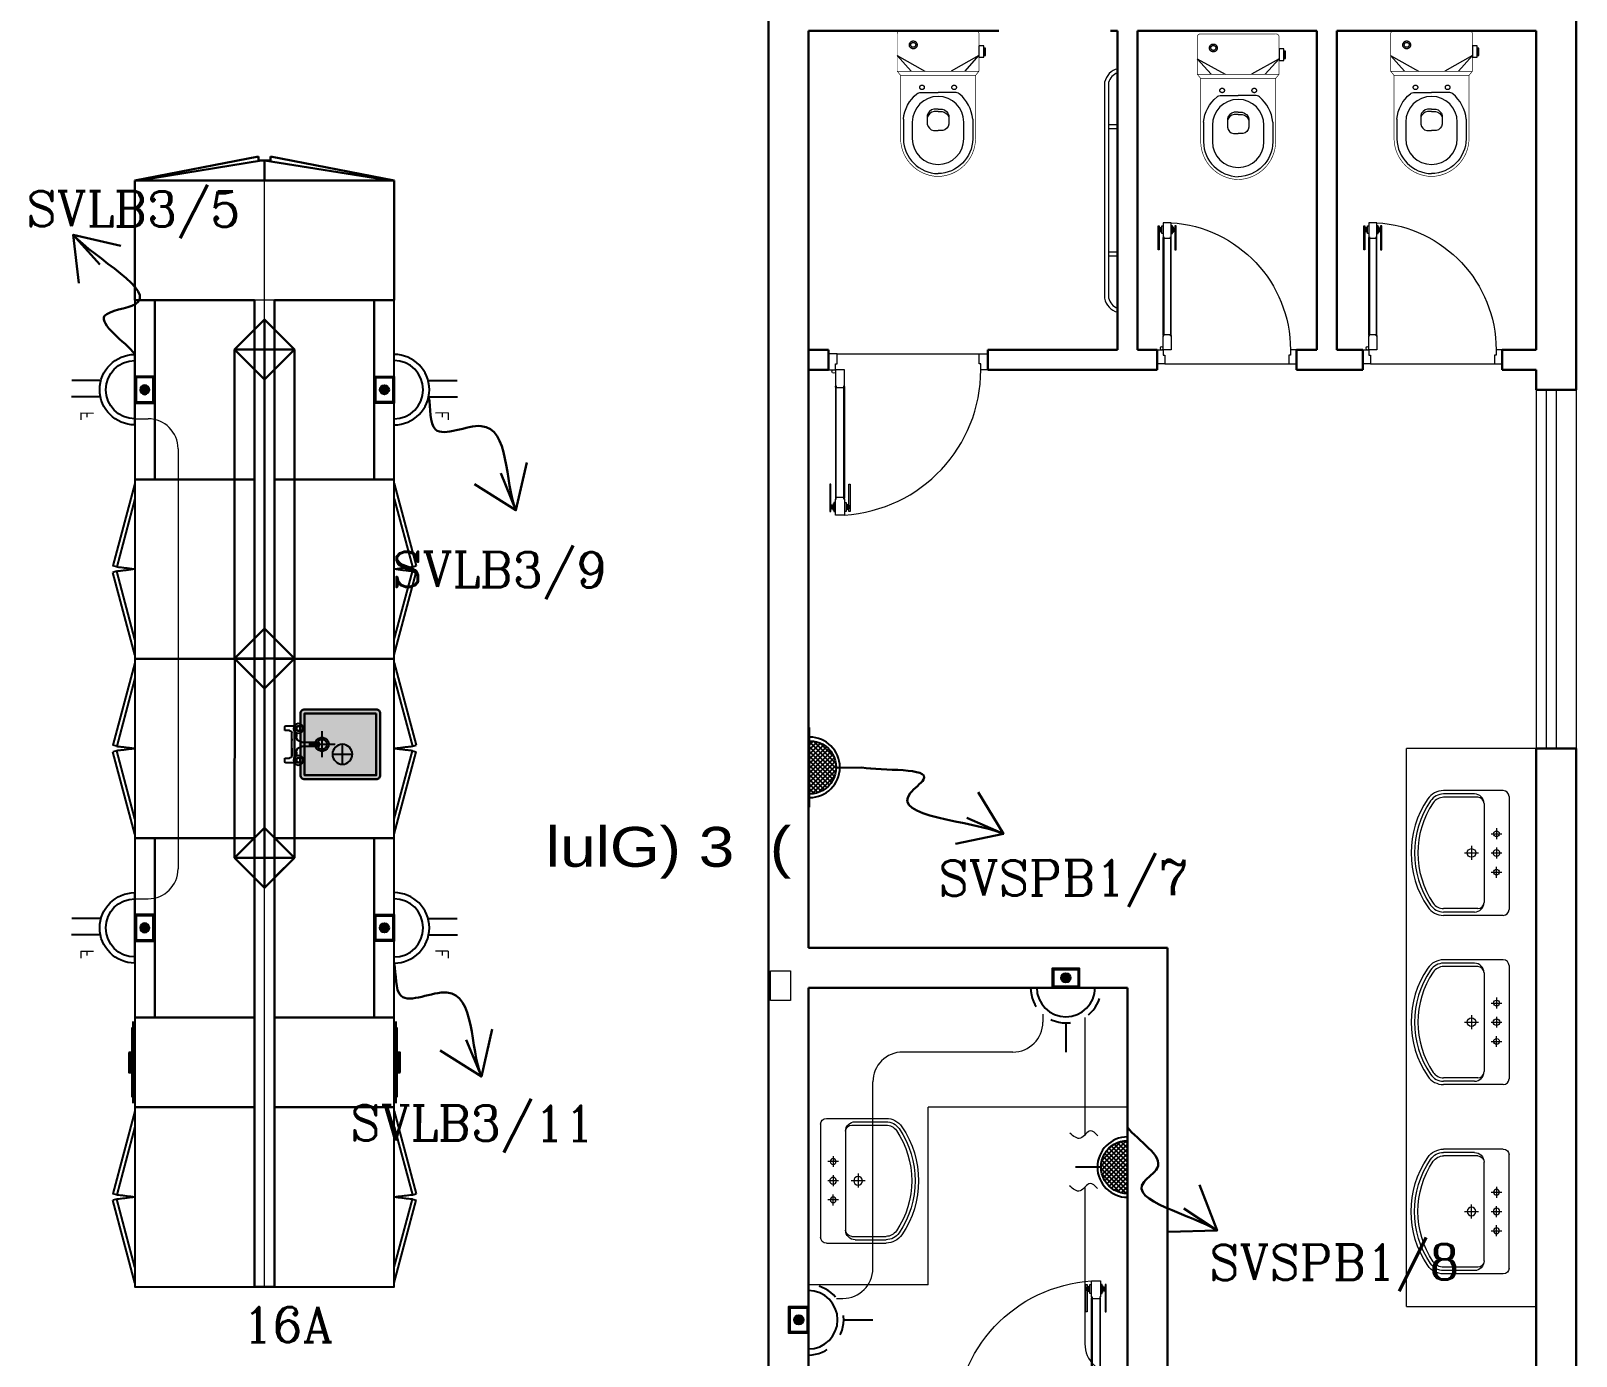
# Model space of a CAD drawing. Extents: x 1315 to 1416, y 473 to 837.
# Drawn here: x 1374.59 to 1382.34, y 592.45 to 599.1 of the extents above; entities that cross this region are included whole.
import ezdxf

# ---------------------------------------------------------------- set-up
doc = ezdxf.new("R2010")
doc.units = 0
doc.header["$MEASUREMENT"] = 0
for name, pattern in [('ACAD_ISO02W100', [15, 12, -3]), ('DASHED', [19.05, 12.7, -6.35]), ('DASHED2', [0.375, 0.25, -0.125])]:
    doc.linetypes.add(name, pattern=pattern)
doc.layers.get('0').update_dxf_attribs({"color": 252, "linetype": 'CONTINUOUS', "lineweight": 30})
for name, color, linetype in [('-FUR', 252, 'CONTINUOUS'), ('E-SOCKETS', 6, 'CONTINUOUS'), ('LAYER8', 252, 'CONTINUOUS'), ('POWER', 1, 'CONTINUOUS'), ('SAN', 252, 'CONTINUOUS'), ('WIRING', 4, 'CONTINUOUS')]:
    doc.layers.add(name, color=color, linetype=linetype)
for name, color, linetype, lineweight in [('DOOR', 252, 'CONTINUOUS', 9), ('elev', 252, 'CONTINUOUS', 9), ('Elevation', 252, 'CONTINUOUS', 18), ('Furn', 252, 'CONTINUOUS', 9), ('LIGHT 2', 252, 'CONTINUOUS', 9), ('text', 252, 'CONTINUOUS', 15), ('Wall', 252, 'CONTINUOUS', 30), ('WINDOW', 252, 'CONTINUOUS', 5), ('WIRRING', 3, 'CONTINUOUS', 5)]:
    doc.layers.add(name, color=color, linetype=linetype, lineweight=lineweight)
doc.styles.add('ARIAL', font='arial.ttf')
doc.styles.add('E80', font='romanc.shx')
doc.styles.add('SOSA2', font='SOSA.shx', dxfattribs={"width": 0.8})
doc.dimstyles.new('DIM-100-IN', dxfattribs={"dimtxt": 0.22, "dimasz": 0.1, "dimexe": 0.15, "dimexo": 0.15, "dimgap": 0, "dimtad": 0, "dimrnd": 0.05, "dimzin": 1, "dimdsep": 46, "dimtxsty": 'ARIAL', "dimblk": 'DOT', "dimcen": 0.2, "dimclrd": 256, "dimclre": 256, "dimclrt": 23, "dimadec": 0, "dimazin": 0, "dimtfac": 1, "dimtmove": 2, "dimatfit": 2, "dimldrblk": 'OPEN90', "dimfxl": 0.15, "dimfxlon": 1, "dimtolj": 1, "dimtzin": 0, "dimlwe": -1, "dimarcsym": 0})

# ---------------------------------------------------------------- blocks, each defined once
blk = doc.blocks.new('LAV15')
at = {"layer": 'Furn'}
for p, q in [((-0.0138, 0.4234), (0.5763, 0.4234)), ((-0.0438, 0.3934), (-0.0438, 0.0827)), ((0.1523, 0.3584), (0.2094, 0.3584)), ((0.1812, 0.33), (0.1812, 0.3866)), ((0.2523, 0.3584), (0.3094, 0.3584)), ((0.2812, 0.33), (0.2812, 0.3866)), ((0.4102, 0.3584), (0.3531, 0.3584)), ((0.3812, 0.33), (0.3812, 0.3866)), ((0.6063, 0.3934), (0.6063, 0.0827)), ((-0.0263, 0.2434), (-0.0263, 0.0827)), ((-0.0088, 0.2609), (-0.0088, 0.0827)), ((0.0237, 0.2934), (0.5387, 0.2934)), ((0.2812, 0.1921), (0.2812, 0.2645)), ((0.5712, 0.2609), (0.5712, 0.0827)), ((0.5888, 0.2434), (0.5888, 0.0827)), ((0.2442, 0.2284), (0.3172, 0.2284))]:
    blk.add_line(p, q, dxfattribs=at)
for centre, radius in [((0.1812, 0.3584), 0.0151), ((0.2812, 0.3584), 0.0176), ((0.3812, 0.3584), 0.0151), ((0.2812, 0.2284), 0.0225)]:
    blk.add_circle(centre, radius, dxfattribs=at)
for centre, radius, start, end in [((-0.0138, 0.3934), 0.03, 90, 180), ((0.5763, 0.3934), 0.03, 0, 90), ((0.0237, 0.2434), 0.05, 90, 180), ((0.0237, 0.2609), 0.0325, 90, 180), ((0.5387, 0.2434), 0.05, 0, 90), ((0.5387, 0.2609), 0.0325, 0, 90), ((0.0562, 0.0827), 0.1, 180, 235.77113), ((0.0562, 0.0827), 0.0825, 180, 235.77113), ((0.0562, 0.0827), 0.065, 180, 235.77113), ((0.5062, 0.0827), 0.065, 304.22887, 0), ((0.5062, 0.0827), 0.0825, 304.22887, 0), ((0.5062, 0.0827), 0.1, 304.22887, 0), ((0.2812, 0.4134), 0.5, 235.77113, 304.22887), ((0.2812, 0.4134), 0.4825, 235.77113, 304.22887), ((0.2812, 0.4134), 0.465, 235.77113, 304.22887)]:
    blk.add_arc(centre, radius, start, end, dxfattribs=at)
blk = doc.blocks.new('d4')
at = {"layer": 'DOOR'}
for p, q in [((73.8108, -79.7554), (73.8108, -79.1954)), ((73.8148, -79.1954), (73.8148, -79.7554)), ((73.8521, -79.1954), (73.8521, -79.7554)), ((73.8561, -79.7554), (73.8561, -79.1954)), ((73.8201, -79.9198), (74.5312, -79.9198))]:
    blk.add_line(p, q, dxfattribs=at)
for points in [[(73.8148, -79.191), (73.8148, -79.1999), (73.8521, -79.1999), (73.8521, -79.191), (73.8557, -79.191), (73.8557, -79.111), (73.8557, -79.111), (73.8112, -79.111), (73.8112, -79.191)], [(73.7885, -79.2667), (73.7821, -79.2667), (73.7821, -79.1288), (73.7885, -79.1288)], [(73.7979, -79.143), (73.7927, -79.143), (73.7927, -79.1592), (73.7979, -79.1592)], [(73.869, -79.143), (73.8741, -79.143), (73.8741, -79.1592), (73.869, -79.1592)], [(73.8784, -79.2667), (73.8848, -79.2667), (73.8848, -79.1288), (73.8784, -79.1288)], [(73.8148, -79.7598), (73.8148, -79.7509), (73.8521, -79.7509), (73.8521, -79.7598), (73.8557, -79.7598), (73.8557, -79.8398), (73.8557, -79.8398), (73.8112, -79.8398), (73.8112, -79.7598)], [(73.7757, -79.9198), (73.7757, -79.8398), (73.8112, -79.8398), (73.8112, -79.8701), (73.8201, -79.8701), (73.8201, -79.9198)], [(74.5757, -79.9198), (74.5757, -79.8398), (74.54, -79.8398), (74.54, -79.8701), (74.5311, -79.8701), (74.5312, -79.9198)]]:
    blk.add_lwpolyline(points, close=True, dxfattribs=at)
for points in [[(73.7885, -79.1433, -1), (73.7927, -79.1433), (73.7927, -79.1433), (73.7927, -79.159), (73.7927, -79.159, -1), (73.7885, -79.159), (73.7885, -79.159)], [(73.8148, -79.1994), (73.8148, -79.1994, -1), (73.8148, -79.1915)], [(73.8521, -79.1994), (73.8521, -79.1994, 1), (73.8521, -79.1915)], [(73.8784, -79.1433, 1), (73.8741, -79.1433), (73.8741, -79.1433), (73.8741, -79.159), (73.8741, -79.159, 1), (73.8784, -79.159), (73.8784, -79.159)], [(73.8148, -79.7514), (73.8148, -79.7514, 1), (73.8148, -79.7593)], [(73.8521, -79.7514), (73.8521, -79.7514, -1), (73.8521, -79.7593)]]:
    blk.add_lwpolyline(points, format="xyb", close=True, dxfattribs=at)
for points in [[(73.8023, -79.1649), (73.7979, -79.1649), (73.7979, -79.1373), (73.8023, -79.1373)], [(73.8112, -79.1732), (73.8023, -79.1732), (73.8023, -79.1288), (73.8112, -79.1288)], [(73.8557, -79.1732), (73.8646, -79.1732), (73.8646, -79.1288), (73.8557, -79.1288)], [(73.8646, -79.1649), (73.869, -79.1649), (73.869, -79.1373), (73.8646, -79.1373)]]:
    blk.add_lwpolyline(points, dxfattribs=at)
blk.add_circle((73.8023, -79.8309), 0.00889, dxfattribs=at)
blk.add_arc((73.8098, -79.8398), 0.7302, 359.9997, 86.39738, dxfattribs=at)
blk = doc.blocks.new('A$C5C187BFD')
at = {"layer": 'Furn', "const_width": 0.0014}
for points in [[(0.0978, 0.09), (0.0978, 0.1719), (0.0887, 0.1794), (0.0074, 0.1794, 0.463455), (0.0007, 0.1715), (0.0007, 0.09)], [(0.0978, 0.1719), (0.2367, 0.1719, -0.40227), (0.3187, 0.09)], [(0.0978, 0.09), (0.0978, 0.0082), (0.0887, 0.0007), (0.0074, 0.0007, -0.463455), (0.0007, 0.0086), (0.0007, 0.09)], [(0.0978, 0.0082), (0.2367, 0.0082, 0.40227), (0.3187, 0.09)]]:
    blk.add_lwpolyline(points, format="xyb", dxfattribs=at)
at = {"layer": 'Furn'}
for points in [[(0.0335, 0.1794), (0.0584, 0.1794), (0.0584, 0.1897), (0.0335, 0.1897)], [(0.0384, 0.1897), (0.0541, 0.1897), (0.0541, 0.1934), (0.0384, 0.1934)]]:
    blk.add_lwpolyline(points, close=True, dxfattribs=at)
for points in [[(0.0887, 0.1491), (0.0547, 0.1794), (0.0887, 0.1188)], [(0.1962, 0.1139), (0.1962, 0.114)], [(0.0887, 0.031), (0.0547, 0.0007), (0.0887, 0.0613)], [(0.1962, 0.0662), (0.1962, 0.0661)]]:
    blk.add_lwpolyline(points, dxfattribs=at)
at = {"layer": 'Furn', "const_width": 0.0014}
for points in [[(0.0887, 0.1794), (0.0887, 0.09)], [(0.0887, 0.0007), (0.0887, 0.09)]]:
    blk.add_lwpolyline(points, dxfattribs=at)
at = {"layer": 'Furn'}
for points in [[(0.1933, 0.1658, 0.198896), (0.1382, 0.1363, 0.197766), (0.1352, 0.1272), (0.1352, 0.09)], [(0.1933, 0.1658), (0.2366, 0.1658, -0.402045), (0.3125, 0.0899)], [(0.1717, 0.09), (0.1717, 0.0991, -0.300542), (0.1858, 0.1136), (0.2044, 0.1136, -0.297055), (0.2185, 0.1002), (0.2185, 0.09)], [(0.1769, 0.09), (0.1769, 0.0987, -0.279178), (0.1895, 0.1136, -1.386683)], [(0.1933, 0.0143, -0.198896), (0.1382, 0.0438, -0.197766), (0.1352, 0.0529), (0.1352, 0.09)], [(0.1717, 0.09), (0.1717, 0.081, 0.300542), (0.1858, 0.0665), (0.2044, 0.0665, 0.297055), (0.2185, 0.0798), (0.2185, 0.09)], [(0.1769, 0.09), (0.1769, 0.0813, 0.279178), (0.1895, 0.0665, 1.386683)], [(0.1933, 0.0143), (0.2366, 0.0143, 0.402045), (0.3125, 0.0902)]]:
    blk.add_lwpolyline(points, format="xyb", dxfattribs=at)
blk.add_lwpolyline([(0.2, 0.0338), (0.2362, 0.0338, 1), (0.2362, 0.1462), (0.2, 0.1462, 1)], format="xyb", close=True, dxfattribs=at)
at = {"layer": 'Furn', "linetype": 'DASHED2'}
for centre, radius in [((0.1241, 0.1251), 0.00494), ((0.0312, 0.0358), 0.00853), ((0.0312, 0.0358), 0.00538), ((0.1241, 0.055), 0.00494)]:
    blk.add_circle(centre, radius, dxfattribs=at)
blk = doc.blocks.new('d5')
at = {"layer": 'DOOR'}
for p, q in [((94.4132, -72.6216), (94.4132, -72.0617)), ((94.4171, -72.0617), (94.4171, -72.6216)), ((94.4545, -72.0617), (94.4545, -72.6216)), ((94.4584, -72.6216), (94.4584, -72.0617)), ((94.4491, -72.7861), (93.738, -72.7861))]:
    blk.add_line(p, q, dxfattribs=at)
for points in [[(94.3909, -72.1329), (94.3845, -72.1329), (94.3845, -71.995), (94.3909, -71.995)], [(94.4545, -72.0573), (94.4545, -72.0661), (94.4171, -72.0661), (94.4171, -72.0573), (94.4136, -72.0573), (94.4136, -71.9773), (94.4136, -71.9773), (94.458, -71.9773), (94.458, -72.0573)], [(94.4807, -72.1329), (94.4871, -72.1329), (94.4871, -71.995), (94.4807, -71.995)], [(94.4002, -72.0093), (94.3951, -72.0093), (94.3951, -72.0255), (94.4002, -72.0255)], [(94.4713, -72.0093), (94.4765, -72.0093), (94.4765, -72.0255), (94.4713, -72.0255)], [(94.4545, -72.6261), (94.4545, -72.6172), (94.4171, -72.6172), (94.4171, -72.6261), (94.4136, -72.6261), (94.4136, -72.7061), (94.4136, -72.7061), (94.458, -72.7061), (94.458, -72.6261)], [(93.6936, -72.7861), (93.6936, -72.7061), (93.7292, -72.7061), (93.7292, -72.7364), (93.7381, -72.7364), (93.738, -72.7861)], [(94.4936, -72.7861), (94.4936, -72.7061), (94.458, -72.7061), (94.458, -72.7364), (94.4491, -72.7364), (94.4491, -72.7861)]]:
    blk.add_lwpolyline(points, close=True, dxfattribs=at)
for points in [[(94.3909, -72.0095, -1), (94.3951, -72.0095), (94.3951, -72.0095), (94.3951, -72.0252), (94.3951, -72.0252, -1), (94.3909, -72.0252), (94.3909, -72.0252)], [(94.4807, -72.0095, 1), (94.4765, -72.0095), (94.4765, -72.0095), (94.4765, -72.0252), (94.4765, -72.0252, 1), (94.4807, -72.0252), (94.4807, -72.0252)], [(94.4171, -72.0657), (94.4171, -72.0657, -1), (94.4171, -72.0577)], [(94.4545, -72.0657), (94.4545, -72.0657, 1), (94.4545, -72.0577)], [(94.4171, -72.6177), (94.4171, -72.6177, 1), (94.4171, -72.6256)], [(94.4545, -72.6177), (94.4545, -72.6177, -1), (94.4545, -72.6256)]]:
    blk.add_lwpolyline(points, format="xyb", close=True, dxfattribs=at)
for points in [[(94.4047, -72.0312), (94.4002, -72.0312), (94.4002, -72.0036), (94.4047, -72.0036)], [(94.4136, -72.0395), (94.4047, -72.0395), (94.4047, -71.995), (94.4136, -71.995)], [(94.458, -72.0395), (94.4669, -72.0395), (94.4669, -71.995), (94.458, -71.995)], [(94.4669, -72.0312), (94.4713, -72.0312), (94.4713, -72.0036), (94.4669, -72.0036)]]:
    blk.add_lwpolyline(points, dxfattribs=at)
blk.add_circle((94.4669, -72.6972), 0.00889, dxfattribs=at)
blk.add_arc((94.4595, -72.7061), 0.7302, 93.60232, 180, dxfattribs=at)
blk = doc.blocks.new('5')
at = {"layer": '-FUR', "linetype": 'ACAD_ISO02W100'}
for p, q in [((41999.7885, -66320.4478), (42000.6885, -66320.4478)), ((41999.8085, -66321.0478), (42000.2221, -66321.1587)), ((41999.8858, -66321.0478), (42000.2273, -66321.1393)), ((42000.5913, -66321.0478), (42000.2498, -66321.1393)), ((42000.6685, -66321.0478), (42000.255, -66321.1587)), ((42000.2273, -66321.1393), (42000.2221, -66321.1587)), ((42000.2498, -66321.1393), (42000.255, -66321.1587))]:
    blk.add_line(p, q, dxfattribs=at)
at = {"layer": '-FUR'}
blk.add_lwpolyline([(41999.7885, -66320.4478), (42000.6885, -66320.4478), (42000.6885, -66321.0478), (41999.7885, -66321.0478)], close=True, dxfattribs=at)
at = {"layer": '-FUR', "linetype": 'ACAD_ISO02W100'}
for centre, start, end in [((42001.7538, -66321.2808), 171.26112, 174.70691), ((41998.7233, -66321.2808), 5.29309, 8.73888)]:
    blk.add_arc(centre, 1.5331, start, end, dxfattribs=at)
blk = doc.blocks.new('ba7es')
at = {"layer": '-FUR', "linetype": 'ACAD_ISO02W100'}
blk.add_line((1323.8895, 576.6578), (1322.9895, 576.6578), dxfattribs=at)
for p, q in [((1323.8895, 577.2578), (1322.9895, 577.2578)), ((1322.9895, 577.2578), (1322.9895, 576.6578)), ((1323.8895, 576.6578), (1323.8895, 577.2578)), ((1322.9895, 576.6578), (1322.9895, 576.7578)), ((1322.9895, 576.7578), (1323.8895, 576.7578))]:
    blk.add_line(p, q)
blk = doc.blocks.new('3')
at = {"layer": '-FUR', "linetype": 'ACAD_ISO02W100'}
blk.add_line((41990.0194, -66320.4802), (41990.4694, -66320.4802), dxfattribs=at)
at = {"layer": '-FUR'}
for p, q in [((41990.0394, -66321.0902), (41990.4494, -66321.0902)), ((41990.0694, -66321.0952), (41990.4194, -66321.0952))]:
    blk.add_line(p, q, dxfattribs=at)
blk.add_lwpolyline([(41990.0194, -66321.0802), (41990.4694, -66321.0802), (41990.4694, -66320.4802), (41990.0194, -66320.4802)], close=True, dxfattribs=at)
at = {"layer": '-FUR', "color": 1}
blk.add_lwpolyline([(41990.1944, -66321.1102), (41990.2944, -66321.1102), (41990.2944, -66321.1002), (41990.1944, -66321.1002)], close=True, dxfattribs=at)
blk = doc.blocks.new('YY5Y5')
at = {"layer": 'SAN', "color": 1}
for p, q in [((434.16, 537.56), (433.7, 538.02)), ((433.83, 542.04), (433.83, 538.56)), ((435.73, 542.41), (434.2, 542.41)), ((435.58, 537.56), (436.04, 538.02)), ((435.73, 540.55), (435.73, 542.41)), ((446.18, 539.55), (436.73, 539.55)), ((443.04, 539.55), (446.16, 539.55)), ((447.32, 537.56), (446.86, 538.02)), ((447.16, 542.41), (447.16, 540.55)), ((448.69, 542.41), (447.16, 542.41)), ((448.74, 537.56), (449.2, 538.02)), ((449.07, 538.56), (449.07, 542.04)), ((434.16, 536.15), (433.7, 535.69)), ((435.58, 536.15), (436.04, 535.69)), ((436.72, 537.65), (438.25, 537.65)), ((440.5, 535.4), (440.5, 528.74)), ((442.4, 528.74), (442.4, 535.4)), ((444.65, 537.65), (446.18, 537.65)), ((447.32, 536.15), (446.86, 535.69)), ((448.74, 536.15), (449.2, 535.69)), ((440.87, 528.36), (442.03, 528.36))]:
    blk.add_line(p, q, dxfattribs=at)
at = {"layer": 'SAN', "color": 1, "linetype": 'Continuous'}
blk.add_line((439.23, 539.55), (439.86, 539.55), dxfattribs=at)
at = {"layer": 'SAN', "color": 2, "linetype": 'DASHED'}
for points in [[(441.45, 532.42), (441.45, 521.63)], [(436.06, 527.03), (446.84, 527.03)]]:
    blk.add_lwpolyline(points, dxfattribs=at)
at = {"layer": 'SAN', "color": 1}
for centre, radius in [((434.87, 536.85), 2), ((448.03, 536.85), 2), ((434.87, 536.85), 1), ((434.87, 536.85), 0.8), ((448.03, 536.85), 1), ((448.03, 536.85), 0.8)]:
    blk.add_circle(centre, radius, dxfattribs=at)
for centre, radius, start, end in [((434.2, 542.04), 0.375, 90, 180), ((436.73, 540.55), 1, 180, 270), ((446.16, 540.55), 1, 270, 0), ((448.69, 542.04), 0.375, 0, 90), ((438.25, 535.4), 2.25, 0, 90), ((444.65, 535.4), 2.25, 90, 180), ((441.45, 527.03), 2.86, 109.43194, 70.56806), ((441.45, 527.03), 2.08, 117.27647, 62.72353), ((440.87, 528.74), 0.375, 180, 270), ((442.03, 528.74), 0.375, 270, 360)]:
    blk.add_arc(centre, radius, start, end, dxfattribs=at)
blk = doc.blocks.new('vfd')
at = {"layer": '-FUR'}
h = blk.add_hatch(color=254, dxfattribs=at)
h.paths.add_polyline_path([(1316.635, 565.8296), (1316.635, 566.1396), (1316.275, 566.1396), (1316.275, 565.8296)], flags=16)
edge = h.paths.add_edge_path()
edge.add_line((1316.655, 565.8296), (1316.655, 566.1396))
edge.add_ellipse((1316.635, 566.1396), major_axis=(-0.0141, -0.0141), ratio=1, start_angle=135, end_angle=225)
edge.add_line((1316.635, 566.1596), (1316.275, 566.1596))
edge.add_ellipse((1316.275, 566.1396), major_axis=(-0.0141, -0.0141), ratio=1, start_angle=225, end_angle=315)
edge.add_line((1316.255, 566.1396), (1316.255, 565.8296))
edge.add_ellipse((1316.275, 565.8296), major_axis=(0.0141, -0.0141), ratio=1, start_angle=225, end_angle=315)
edge.add_line((1316.275, 565.8096), (1316.635, 565.8096))
edge.add_ellipse((1316.635, 565.8296), major_axis=(0.0141, -0.0141), ratio=1, start_angle=-45, end_angle=45)
blk.add_hatch(color=253, dxfattribs=at).paths.add_polyline_path([(1316.275, 565.8296), (1316.635, 565.8296), (1316.635, 566.1396), (1316.275, 566.1396)])
h = blk.add_hatch(color=251, dxfattribs=at)
h.paths.add_polyline_path([(1316.305, 565.8596), (1316.275, 565.8296), (1316.635, 565.8296), (1316.605, 565.8596)])
h.paths.add_polyline_path([(1316.605, 565.8596), (1316.635, 565.8296), (1316.635, 566.1396), (1316.605, 566.1096)])
h = blk.add_hatch(color=252, dxfattribs=at)
h.paths.add_polyline_path([(1316.305, 566.1096), (1316.275, 566.1396), (1316.275, 565.8296), (1316.305, 565.8596)])
h.paths.add_polyline_path([(1316.605, 566.1096), (1316.635, 566.1396), (1316.275, 566.1396), (1316.305, 566.1096)])
blk.add_lwpolyline([(1316.655, 565.8296), (1316.655, 566.1396, 0.414214), (1316.635, 566.1596), (1316.275, 566.1596, 0.414214), (1316.255, 566.1396), (1316.255, 565.8296, 0.414214), (1316.275, 565.8096), (1316.635, 565.8096, 0.414214)], format="xyb", close=True)
blk.add_lwpolyline([(1316.655, 565.8296), (1316.655, 566.1396, 0.414214), (1316.635, 566.1596), (1316.275, 566.1596, 0.414214), (1316.255, 566.1396), (1316.255, 565.8296, 0.414214), (1316.275, 565.8096), (1316.635, 565.8096, 0.414214)], format="xyb", close=True)
blk.add_lwpolyline([(1316.635, 565.8296), (1316.635, 566.1396), (1316.275, 566.1396), (1316.275, 565.8296)], close=True)
at = {"layer": 'LAYER8'}
for p, q in [((1316.465, 566.0846), (1316.465, 565.9846)), ((1316.415, 566.0346), (1316.515, 566.0346))]:
    blk.add_line(p, q, dxfattribs=at)
blk.add_circle((1316.465, 566.0346), 0.05, dxfattribs=at)
at = {"xscale": 0.0121, "yscale": 0.0121, "zscale": 0.0121, "rotation": 89.99999999999997}
blk.add_blockref('YY5Y5', (1322.7397, 560.6431), dxfattribs=at)
blk = doc.blocks.new('LAB 2')
at = {"color": 251}
for p, q in [((998.6199, 451.9968), (998.5199, 451.9968)), ((998.5199, 447.3952), (998.5199, 451.9968)), ((998.6199, 451.9968), (998.6199, 447.3948)), ((998.4196, 449.845), (998.5696, 449.995)), ((998.4196, 449.845), (998.5696, 449.995)), ((998.5696, 449.995), (998.7196, 449.845)), ((998.5696, 449.845), (998.5696, 449.995)), ((998.5696, 449.995), (998.7196, 449.845)), ((998.5199, 449.9452), (998.4196, 449.845)), ((998.7196, 449.845), (998.6199, 449.9448)), ((998.7196, 449.845), (998.4196, 449.845)), ((998.7196, 449.845), (998.4196, 449.845)), ((998.4196, 449.845), (998.5696, 449.695)), ((998.5696, 449.845), (998.4196, 449.845)), ((998.7196, 449.845), (998.4196, 449.845)), ((998.4196, 449.845), (998.5696, 449.695)), ((998.7196, 449.845), (998.4196, 449.845)), ((998.4196, 449.845), (998.4214, 448.8468)), ((998.5179, 449.7468), (998.4196, 449.845)), ((998.5696, 449.695), (998.7196, 449.845)), ((998.5696, 448.995), (998.5696, 449.845)), ((998.5696, 449.845), (998.7196, 449.845)), ((998.7196, 449.845), (998.5696, 449.845)), ((998.5696, 449.845), (998.5696, 449.695)), ((998.5696, 449.695), (998.7196, 449.845)), ((998.6199, 449.7452), (998.7196, 449.845)), ((998.7196, 448.845), (998.7196, 449.845)), ((998.4196, 448.845), (998.5696, 448.995)), ((998.5696, 448.845), (998.5696, 448.995)), ((998.5696, 448.995), (998.7196, 448.845)), ((998.4196, 448.845), (998.7196, 448.845)), ((998.5696, 448.695), (998.4196, 448.845)), ((998.7196, 448.845), (998.4196, 448.845)), ((998.4196, 448.845), (998.4196, 447.295)), ((998.5199, 448.8468), (998.5699, 448.8468)), ((998.5696, 448.845), (998.5696, 448.695)), ((998.5696, 448.695), (998.7196, 448.845)), ((998.5696, 448.845), (998.5696, 447.145)), ((998.7196, 447.295), (998.7196, 448.845)), ((998.5696, 447.445), (998.5696, 448.295)), ((998.4196, 447.295), (998.5696, 447.445)), ((998.5696, 447.295), (998.5696, 447.445)), ((998.5696, 447.445), (998.7196, 447.295)), ((998.4196, 447.295), (998.7196, 447.295)), ((998.5696, 447.145), (998.4196, 447.295)), ((998.7196, 447.295), (998.4196, 447.295)), ((998.5696, 447.295), (998.5696, 447.145)), ((998.5696, 447.145), (998.7196, 447.295)), ((997.9199, 446.4468), (997.9199, 447.0468)), ((999.2199, 447.0468), (999.2199, 446.4468)), ((999.2199, 446.4468), (997.9199, 446.4468)), ((997.9199, 446.4468), (998.5399, 446.3268)), ((997.9199, 446.4468), (997.9399, 446.4468)), ((997.9399, 446.4468), (998.5549, 446.3468)), ((999.2199, 446.4468), (998.5699, 446.4468)), ((998.5699, 446.4468), (998.5699, 446.3468)), ((999.1999, 446.4468), (998.5699, 446.3468)), ((999.2199, 446.4468), (998.5999, 446.3268)), ((999.2199, 446.4468), (999.1999, 446.4468)), ((998.5699, 446.3468), (998.5399, 446.3468)), ((998.5399, 446.3468), (998.5399, 446.3268)), ((998.5699, 446.3468), (998.5999, 446.3468)), ((998.5999, 446.3468), (998.5999, 446.3268))]:
    blk.add_line(p, q, dxfattribs=at)
at = {"layer": 'elev', "color": 251, "linetype": 'Continuous'}
for p, q in [((999.1299, 451.9968), (998.0099, 451.9968)), ((998.5699, 451.9968), (998.5699, 446.3787)), ((999.1299, 447.0468), (998.0099, 447.0468))]:
    blk.add_line(p, q, dxfattribs=at)
at = {"color": 251}
for p, rotation in [((421.2621, 1773.6363), 270), ((1575.8777, -873.2427), 90), ((421.2621, 1770.9363), 270), ((1575.8777, -875.9427), 90)]:
    blk.add_blockref('ba7es', p, dxfattribs=dict(at, rotation=rotation))
blk.add_blockref('vfd', (-317.5045, -116.7088), dxfattribs=at)
at = {"layer": 'Wall', "color": 251, "lineweight": 20}
for p, rotation in [((67318.9677, 42451.7853), 270), ((-65321.828, -41548.6917), 90), ((67318.9677, 42449.5353), 270), ((-65321.828, -41550.9417), 90), ((67318.9677, 42448.6353), 270), ((-65321.828, -41551.8417), 90)]:
    blk.add_blockref('5', p, dxfattribs=dict(at, rotation=rotation))
at = {"layer": 'Wall', "color": 251, "lineweight": 20, "xscale": -1}
for p, rotation in [((67319.0001, -41539.3726), 270), ((-65321.8603, 42441.1162), 90)]:
    blk.add_blockref('3', p, dxfattribs=dict(at, rotation=rotation))
blk = doc.blocks.new('_Dot')
at = {"color": 0, "linetype": 'ByBlock', "lineweight": -2}
blk.add_line((-0.5, 0), (-1, 0), dxfattribs=at)
at = {"color": 0, "linetype": 'ByBlock', "const_width": 0.5}
blk.add_lwpolyline([(-0.25, 0, 1), (0.25, 0, 1)], format="xyb", close=True, dxfattribs=at)
blk = doc.blocks.new('DOUBLEX SOCKET FLOOR MOUNTED')
at = {"layer": 'E-SOCKETS'}
blk.add_hatch(color=2, dxfattribs=at).paths.add_polyline_path([(-93.2312, -55.9052, 1), (-93.278, -55.9052, 1)])
at = {"layer": 'E-SOCKETS', "color": 2}
for p, q in [((-93.3011, -55.6865), (-93.3011, -55.5404)), ((-93.2194, -55.6838), (-93.2194, -55.5377)), ((-93.0778, -55.8562), (-93.4313, -55.8562))]:
    blk.add_line(p, q, dxfattribs=at)
for points in [[(-93.3214, -55.8562), (-93.1877, -55.8562), (-93.1877, -55.9542), (-93.3214, -55.9542)], [(-93.315, -55.8626), (-93.1941, -55.8626), (-93.1941, -55.9478), (-93.315, -55.9478)]]:
    blk.add_lwpolyline(points, close=True, dxfattribs=at)
blk.add_circle((-93.2546, -55.9052), 0.0234, dxfattribs=at)
at = {"layer": 'E-SOCKETS', "color": 7, "linetype": 'DASHED'}
blk.add_arc((-93.2546, -55.8562), 0.1767, 0, 180, dxfattribs=at)
at = {"layer": 'E-SOCKETS', "color": 2}
blk.add_arc((-93.2546, -55.8562), 0.1461, 0, 180, dxfattribs=at)
at = {"layer": 'WIRING', "color": 1, "extrusion": (5.9614e-05, -0.021173, 0.999776), "style": 'E80'}
blk.add_text('F', height=0.063, dxfattribs=at).set_placement((-93.3047, -55.3736, 1.1727))
blk = doc.blocks.new('220v wp')
at = {"layer": 'E-SOCKETS'}
blk.add_hatch(color=2, dxfattribs=at).paths.add_polyline_path([(384917, 119867, 1), (384851, 119867, 1)])
at = {"layer": 'E-SOCKETS', "color": 2}
for p, q in [((384884, 120186), (384884, 120393)), ((385134, 119936), (384634, 119936)), ((385126, 119936), (384642, 119936))]:
    blk.add_line(p, q, dxfattribs=at)
for points in [[(384789, 119936), (384978, 119936), (384978, 119798), (384789, 119798)], [(384798, 119927), (384969, 119927), (384969, 119807), (384798, 119807)]]:
    blk.add_lwpolyline(points, close=True, dxfattribs=at)
blk.add_circle((384884, 119867), 33.1, dxfattribs=at)
at = {"layer": 'E-SOCKETS', "color": 7, "linetype": 'DASHED'}
blk.add_arc((384884, 119936), 250, 0, 180, dxfattribs=at)
at = {"layer": 'E-SOCKETS', "color": 2}
blk.add_arc((384884, 119936), 207, 0, 180, dxfattribs=at)
blk = doc.blocks.new('WATER HEATER OUTLET')
at = {"layer": 'POWER', "ltscale": 0.05}
h = blk.add_hatch(dxfattribs=at)
h.set_pattern_fill('ANSI37', color=213, scale=8.39787e-05, angle=-90, style=0)
h.set_pattern_definition([(135, (1249.874514, 254.038928), (0.0055670532, 0.0055670532), []), (45, (1249.874514, 254.038928), (0.0055670532, -0.0055670532), [])])
edge = h.paths.add_edge_path()
edge.add_line((1366.8192, 258.1625), (1366.6932, 258.1625))
edge.add_ellipse((1366.7562, 258.1625), major_axis=(0.063, 0), ratio=1, start_angle=0.0092, end_angle=180.0092, ccw=False)
at = {"color": 7}
blk.add_arc((1366.7562, 258.1625), 0.0716, 0, 180, dxfattribs=at)
at = {"layer": 'POWER', "color": 6}
for p, q in [((1366.7562, 258.2255), (1366.7562, 258.2863)), ((1366.8507, 258.1625), (1366.6617, 258.1625))]:
    blk.add_line(p, q, dxfattribs=at)
at = {"layer": 'POWER', "color": 6, "extrusion": (0, 0, -1)}
blk.add_ellipse((1366.7562, 258.1625), major_axis=(0.063, 0), ratio=1, start_param=3.141431, end_param=6.283024, dxfattribs=at)

msp = doc.modelspace()

# ---------------------------------------------------------------- linework, layer by layer
at = {"layer": 'DOOR'}
for p, q in [((1378.6308, 597.482), (1379.3419, 597.482)), ((1378.6308, 597.482), (1379.3419, 597.482)), ((1378.6215, 597.3176), (1378.6215, 596.7577)), ((1378.6215, 597.3176), (1378.6215, 596.7577)), ((1378.6254, 596.7577), (1378.6254, 597.3176)), ((1378.6254, 596.7577), (1378.6254, 597.3176)), ((1378.6628, 596.7577), (1378.6628, 597.3176)), ((1378.6628, 596.7577), (1378.6628, 597.3176)), ((1378.6667, 597.3176), (1378.6667, 596.7577)), ((1378.6667, 597.3176), (1378.6667, 596.7577))]:
    msp.add_line(p, q, dxfattribs=at)
for points in [[(1378.5863, 597.482), (1378.5863, 597.402), (1378.6219, 597.402), (1378.6219, 597.4323), (1378.6308, 597.4323), (1378.6308, 597.482)], [(1378.5863, 597.482), (1378.5863, 597.402), (1378.6219, 597.402), (1378.6219, 597.4323), (1378.6308, 597.4323), (1378.6308, 597.482)], [(1379.3863, 597.482), (1379.3863, 597.402), (1379.3507, 597.402), (1379.3507, 597.4323), (1379.3418, 597.4323), (1379.3419, 597.482)], [(1379.3863, 597.482), (1379.3863, 597.402), (1379.3507, 597.402), (1379.3507, 597.4323), (1379.3418, 597.4323), (1379.3419, 597.482)], [(1378.6254, 597.322), (1378.6254, 597.3131), (1378.6628, 597.3131), (1378.6628, 597.322), (1378.6663, 597.322), (1378.6663, 597.402), (1378.6663, 597.402), (1378.6219, 597.402), (1378.6219, 597.322)], [(1378.6254, 597.322), (1378.6254, 597.3131), (1378.6628, 597.3131), (1378.6628, 597.322), (1378.6663, 597.322), (1378.6663, 597.402), (1378.6663, 597.402), (1378.6219, 597.402), (1378.6219, 597.322)], [(1378.5992, 596.8289), (1378.5927, 596.8289), (1378.5927, 596.691), (1378.5992, 596.691)], [(1378.5992, 596.8289), (1378.5927, 596.8289), (1378.5927, 596.691), (1378.5992, 596.691)], [(1378.6254, 596.7532), (1378.6254, 596.7621), (1378.6628, 596.7621), (1378.6628, 596.7532), (1378.6663, 596.7532), (1378.6663, 596.6732), (1378.6663, 596.6732), (1378.6219, 596.6732), (1378.6219, 596.7532)], [(1378.6254, 596.7532), (1378.6254, 596.7621), (1378.6628, 596.7621), (1378.6628, 596.7532), (1378.6663, 596.7532), (1378.6663, 596.6732), (1378.6663, 596.6732), (1378.6219, 596.6732), (1378.6219, 596.7532)], [(1378.689, 596.8289), (1378.6954, 596.8289), (1378.6954, 596.691), (1378.689, 596.691)], [(1378.689, 596.8289), (1378.6954, 596.8289), (1378.6954, 596.691), (1378.689, 596.691)], [(1378.6085, 596.7053), (1378.6034, 596.7053), (1378.6034, 596.7214), (1378.6085, 596.7214)], [(1378.6085, 596.7053), (1378.6034, 596.7053), (1378.6034, 596.7214), (1378.6085, 596.7214)], [(1378.6796, 596.7053), (1378.6848, 596.7053), (1378.6848, 596.7214), (1378.6796, 596.7214)], [(1378.6796, 596.7053), (1378.6848, 596.7053), (1378.6848, 596.7214), (1378.6796, 596.7214)]]:
    msp.add_lwpolyline(points, close=True, dxfattribs=at)
for points in [[(1378.6254, 597.3136), (1378.6254, 597.3136, -1), (1378.6254, 597.3216)], [(1378.6254, 597.3136), (1378.6254, 597.3136, -1), (1378.6254, 597.3216)], [(1378.6628, 597.3136), (1378.6628, 597.3136, 1), (1378.6628, 597.3216)], [(1378.6628, 597.3136), (1378.6628, 597.3136, 1), (1378.6628, 597.3216)], [(1378.6254, 596.7616), (1378.6254, 596.7616, 1), (1378.6254, 596.7537)], [(1378.6254, 596.7616), (1378.6254, 596.7616, 1), (1378.6254, 596.7537)], [(1378.6628, 596.7616), (1378.6628, 596.7616, -1), (1378.6628, 596.7537)], [(1378.6628, 596.7616), (1378.6628, 596.7616, -1), (1378.6628, 596.7537)], [(1378.5992, 596.7055, 1), (1378.6034, 596.7055), (1378.6034, 596.7055), (1378.6034, 596.7212), (1378.6034, 596.7212, 1), (1378.5992, 596.7212), (1378.5992, 596.7212)], [(1378.5992, 596.7055, 1), (1378.6034, 596.7055), (1378.6034, 596.7055), (1378.6034, 596.7212), (1378.6034, 596.7212, 1), (1378.5992, 596.7212), (1378.5992, 596.7212)], [(1378.689, 596.7055, -1), (1378.6848, 596.7055), (1378.6848, 596.7055), (1378.6848, 596.7212), (1378.6848, 596.7212, -1), (1378.689, 596.7212), (1378.689, 596.7212)], [(1378.689, 596.7055, -1), (1378.6848, 596.7055), (1378.6848, 596.7055), (1378.6848, 596.7212), (1378.6848, 596.7212, -1), (1378.689, 596.7212), (1378.689, 596.7212)]]:
    msp.add_lwpolyline(points, format="xyb", close=True, dxfattribs=at)
for points in [[(1378.613, 596.7271), (1378.6085, 596.7271), (1378.6085, 596.6995), (1378.613, 596.6995)], [(1378.613, 596.7271), (1378.6085, 596.7271), (1378.6085, 596.6995), (1378.613, 596.6995)], [(1378.6219, 596.7355), (1378.613, 596.7355), (1378.613, 596.691), (1378.6219, 596.691)], [(1378.6219, 596.7355), (1378.613, 596.7355), (1378.613, 596.691), (1378.6219, 596.691)], [(1378.6663, 596.7355), (1378.6752, 596.7355), (1378.6752, 596.691), (1378.6663, 596.691)], [(1378.6663, 596.7355), (1378.6752, 596.7355), (1378.6752, 596.691), (1378.6663, 596.691)], [(1378.6752, 596.7271), (1378.6796, 596.7271), (1378.6796, 596.6995), (1378.6752, 596.6995)], [(1378.6752, 596.7271), (1378.6796, 596.7271), (1378.6796, 596.6995), (1378.6752, 596.6995)]]:
    msp.add_lwpolyline(points, dxfattribs=at)
msp.add_circle((1378.613, 597.3931), 0.00889, dxfattribs=at)
msp.add_circle((1378.613, 597.3931), 0.00889, dxfattribs=at)
msp.add_arc((1378.6204, 597.402), 0.7302, 273.60232, 0, dxfattribs=at)
msp.add_arc((1378.6204, 597.402), 0.7302, 273.60232, 0, dxfattribs=at)
at = {"layer": 'elev', "linetype": 'Continuous'}
msp.add_lwpolyline([(1378.2963, 594.237), (1378.2963, 594.387), (1378.3963, 594.387), (1378.3963, 594.237)], close=True, dxfattribs=at)
at = {"layer": 'Elevation', "linetype": 'Continuous'}
msp.add_line((1382.3363, 597.302), (1382.3363, 595.502), dxfattribs=at)
at = {"layer": 'Furn'}
for p, q in [((1379.9716, 598.8453), (1379.9716, 597.7605)), ((1379.9916, 598.8429), (1379.9916, 597.7626)), ((1379.9916, 598.6319), (1380.0363, 598.6319)), ((1379.9916, 598.6119), (1380.0363, 598.6119)), ((1379.9916, 597.9935), (1380.0363, 597.9935)), ((1379.9916, 597.9735), (1380.0363, 597.9735))]:
    msp.add_line(p, q, dxfattribs=at)
at = {"layer": 'Furn', "linetype": 'Continuous'}
for p, q in [((1382.1363, 595.5018), (1381.4863, 595.5018)), ((1380.0863, 593.702), (1379.0863, 593.702)), ((1379.0863, 592.811), (1378.4863, 592.811)), ((1381.4863, 592.702), (1382.1363, 592.702))]:
    msp.add_line(p, q, dxfattribs=at)
for points in [[(1381.4863, 592.702), (1381.4863, 595.5018)], [(1379.0863, 592.811), (1379.0863, 593.702)]]:
    msp.add_lwpolyline(points, dxfattribs=at)
at = {"layer": 'Furn'}
for centre, radius, start, end in [((1380.0601, 598.8245), 0.091, 105.18015, 166.75203), ((1380.0601, 598.8245), 0.071, 109.61221, 164.99146), ((1380.0609, 597.778), 0.071, 192.53628, 249.7618), ((1380.0609, 597.778), 0.091, 191.06785, 254.34359)]:
    msp.add_arc(centre, radius, start, end, dxfattribs=at)
at = {"layer": 'Wall'}
for p in [(1382.3363, 600.502), (1382.3363, 600.1021)]:
    msp.add_line(p, (1382.3363, 597.302), dxfattribs=at)
at = {"layer": 'Wall', "linetype": 'Continuous'}
for p, q in [((1379.4414, 599.102), (1378.4863, 599.102)), ((1379.4414, 599.102), (1378.4863, 599.102)), ((1379.4414, 599.102), (1378.4863, 599.102)), ((1380.0014, 599.102), (1380.0363, 599.102)), ((1380.0363, 597.502), (1380.0363, 599.102)), ((1381.0363, 599.102), (1380.1363, 599.102)), ((1381.0363, 599.102), (1380.1363, 599.102)), ((1380.1363, 597.502), (1380.1363, 599.102)), ((1381.0363, 597.502), (1381.0363, 599.102)), ((1382.1363, 599.102), (1381.1363, 599.102)), ((1382.1363, 599.102), (1381.1363, 599.102)), ((1381.1363, 597.502), (1381.1363, 599.102)), ((1382.1363, 597.502), (1382.1363, 599.102)), ((1378.5863, 597.502), (1378.4863, 597.502)), ((1378.5863, 597.502), (1378.4863, 597.502)), ((1378.5863, 597.502), (1378.5863, 597.402)), ((1378.5863, 597.502), (1378.5863, 597.402)), ((1379.3863, 597.502), (1379.3863, 597.402)), ((1380.0363, 597.502), (1379.3863, 597.502)), ((1379.3863, 597.502), (1379.3863, 597.402)), ((1380.2347, 597.502), (1380.1363, 597.502)), ((1380.2347, 597.502), (1380.2347, 597.402)), ((1381.0363, 597.502), (1380.9347, 597.502)), ((1380.9347, 597.502), (1380.9347, 597.402)), ((1381.2662, 597.502), (1381.1363, 597.502)), ((1381.2662, 597.502), (1381.2662, 597.402)), ((1381.9662, 597.502), (1381.9662, 597.402)), ((1381.9662, 597.502), (1382.1363, 597.502)), ((1378.5863, 597.402), (1378.4863, 597.402)), ((1378.5863, 597.402), (1378.4863, 597.402)), ((1380.2347, 597.402), (1379.3863, 597.402)), ((1381.2662, 597.402), (1380.9347, 597.402)), ((1381.9662, 597.402), (1382.1363, 597.402)), ((1382.0662, 597.402), (1382.1363, 597.402)), ((1382.1363, 597.302), (1382.1363, 597.402)), ((1382.1363, 597.302), (1382.1363, 597.402)), ((1382.3363, 597.302), (1382.1363, 597.302)), ((1382.1363, 597.302), (1382.1363, 597.302)), ((1382.3363, 597.302), (1382.1363, 597.302)), ((1382.3363, 595.502), (1382.1363, 595.502)), ((1382.3363, 595.502), (1382.3363, 592.302)), ((1380.2863, 594.502), (1378.4863, 594.502)), ((1380.2863, 591.752), (1380.2863, 594.502)), ((1380.0863, 594.302), (1378.4863, 594.302)), ((1380.0863, 592.102), (1380.0863, 594.302))]:
    msp.add_line(p, q, dxfattribs=at)
for points in [[(1378.2863, 592.302), (1378.2863, 599.452)], [(1378.4863, 594.502), (1378.4863, 599.102)], [(1382.1363, 592.302), (1382.1363, 595.502)], [(1378.4863, 592.302), (1378.4863, 594.302)]]:
    msp.add_lwpolyline(points, dxfattribs=at)
at = {"layer": 'WINDOW'}
for p, q in [((1382.1363, 597.302), (1382.1363, 595.502)), ((1382.1863, 597.302), (1382.1863, 595.502)), ((1382.2363, 597.302), (1382.2363, 595.502))]:
    msp.add_line(p, q, dxfattribs=at)
at = {"layer": 'WIRRING', "color": 3}
for p, q in [((1375.108, 597.1559), (1375.108, 597.1559)), ((1375.108, 597.1559), (1375.1742, 597.1559)), ((1375.3242, 597.0059), (1375.3242, 594.8981)), ((1375.108, 594.7481), (1375.1742, 594.7481)), ((1379.6617, 594.1684), (1379.6617, 594.1292)), ((1379.8728, 594.1533), (1379.8728, 593.5635)), ((1379.5117, 593.9792), (1378.9592, 593.9792)), ((1378.8092, 592.8932), (1378.8092, 593.8292)), ((1379.8728, 593.3015), (1379.8728, 592.5155))]:
    msp.add_line(p, q, dxfattribs=at)
at = {"layer": 'WIRRING', "linetype": 'Continuous'}
msp.add_line((1378.6268, 592.7433), (1378.6592, 592.7433), dxfattribs=at)
at = {"layer": 'WIRRING', "color": 3}
for centre, start, end in [((1375.1742, 597.0059), 360, 90), ((1375.1742, 594.8981), 270, 0), ((1379.5117, 594.1292), 270, 0), ((1378.9592, 593.8292), 90, 180), ((1378.6592, 592.8933), 270, 0), ((1380.0228, 592.5155), 180, 270)]:
    msp.add_arc(centre, 0.15, start, end, dxfattribs=at)
for points in [[(1379.9371, 593.5585), (1379.9009, 593.5839), (1379.851, 593.5467), (1379.7972, 593.5722)], [(1379.9351, 593.2943), (1379.8989, 593.3198), (1379.849, 593.2826), (1379.7952, 593.308)]]:
    msp.add_spline(points, degree=3, dxfattribs=at)

# ---------------------------------------------------------------- block references
at = {"color": 3, "xscale": -1, "rotation": 180}
msp.add_blockref('LAB 2', (377.1881, 1044.7988), dxfattribs=at)
at = {"linetype": 'Continuous', "xscale": -1}
msp.add_blockref('d4', (1453.762, 671.9418), dxfattribs=at)
at = {"layer": 'E-SOCKETS'}
for p, xscale, yscale, zscale, rotation in [((1651.8641, 679.0888), 0.0007069318785398, 0.0007069318785398, 0.0007069318785398, 180), ((1293.6995, 864.7227), 0.0007069318784261, 0.0007069318784261, 0.0007069318784261, 270)]:
    msp.add_blockref('220v wp', p, dxfattribs=dict(at, xscale=xscale, yscale=yscale, zscale=zscale, rotation=rotation))
at = {"layer": 'Furn', "xscale": 2.296550155765288, "yscale": 2.296550155765288, "zscale": 2.296550155765288, "rotation": 270}
for p in [(1378.9295, 599.1036), (1380.4347, 599.0883), (1381.4045, 599.1036)]:
    msp.add_blockref('A$C5C187BFD', p, dxfattribs=at)
at = {"layer": 'Furn', "extrusion": (0, 0, -1)}
for p, xscale, yscale, zscale, rotation in [((-1381.5921, 595.2486), -0.9629308734662396, 0.9629308734652116, -0.9629308734662396, 90.0000000000005), ((-1381.5922, 594.3996), -0.9629308734662396, 0.9629308734652116, -0.9629308734662396, 90.0000000000005), ((-1378.9548, 593.6043), 0.9629308734662396, 0.9629308734662396, -0.9629308734422743, 269.9999999999995), ((-1381.5922, 592.9084), 0.9629308734662396, 0.9629308734662396, -0.9629308734422743, 89.99999999999952)]:
    msp.add_blockref('LAV15', p, dxfattribs=dict(at, xscale=xscale, yscale=yscale, zscale=zscale, rotation=rotation))
at = {"layer": 'LIGHT 2', "xscale": -0.8750000000000531, "yscale": 0.8750000000000531, "zscale": 0.8750000000000531}
for p in [(1462.9166, 661.1198), (1463.9481, 661.1198)]:
    msp.add_blockref('d5', p, dxfattribs=at)
at = {"layer": 'POWER', "color": 1, "xscale": 2.116938117979316, "yscale": 2.116938117979316, "zscale": 2.116938117979316}
for p, rotation in [((831.978, 3488.7457), 270), ((1926.6009, -2299.9363), 90)]:
    msp.add_blockref('WATER HEATER OUTLET', p, dxfattribs=dict(at, rotation=rotation))
at = {"layer": 'WIRRING', "linetype": 'Continuous', "xscale": -1, "rotation": 90}
for p in [(1319.2518, 504.0475), (1319.2518, 501.3475)]:
    msp.add_blockref('DOUBLEX SOCKET FLOOR MOUNTED', p, dxfattribs=at)
at = {"layer": 'WIRRING', "linetype": 'Continuous', "rotation": 270}
for p in [(1432.2642, 504.0475), (1432.2642, 501.3475)]:
    msp.add_blockref('DOUBLEX SOCKET FLOOR MOUNTED', p, dxfattribs=at)

# ---------------------------------------------------------------- texts
at = {"layer": 'text', "style": 'SOSA2', "width": 1.2}
msp.add_text('lulG) 3  (', height=0.2, dxfattribs=at).set_placement((1377.1689, 594.9086))
at = {"layer": 'WIRING', "color": 7, "extrusion": (-5.9614e-05, -0.021173, 0.999776), "style": 'E80'}
for s, p in [('SVLB3/5', (1372.8741, 601.8553, -12.7462)), ('SVLB3/9', (1374.7139, 600.0518, -12.683)), ('SVLB3/11', (1374.5114, 597.2747, -12.6492))]:
    msp.add_text(s, height=0.1764, rotation=360, dxfattribs=at).set_placement(p)
at = {"layer": 'WIRING', "color": 1, "extrusion": (5.9614e-05, -0.021173, 0.999776), "style": 'E80'}
for s, p in [('SVSPB1/7', (1380.8077, 590.745, -12.5203)), ('SVSPB1/8', (1382.1602, 588.8139, -12.47))]:
    msp.add_text(s, height=0.1764, dxfattribs=at).set_placement(p)
at = {"layer": 'WIRING', "color": 7, "extrusion": (5.9614e-05, -0.021173, 0.999776), "style": 'E80'}
msp.add_text('16A', height=0.1764, dxfattribs=at).set_placement((1377.3105, 588.5152, -12.4637))

# ---------------------------------------------------------------- leaders
at = {"layer": 'WIRRING', "color": 6, "linetype": 'ByBlock', "path_type": 1}
for points in [[(1374.7985, 598.0791), (1375.1101, 597.7308), (1374.9562, 597.672), (1375.108, 597.4803)], [(1377.0188, 596.6975), (1376.8453, 597.1197), (1376.6158, 597.1021), (1376.5812, 597.2668)], [(1379.4641, 595.0739), (1378.9971, 595.2782), (1379.063, 595.3462), (1378.754, 595.4074)], [(1376.8456, 593.856), (1376.6721, 594.2782), (1376.4426, 594.2606), (1376.408, 594.4253)], [(1380.5354, 593.0835), (1380.1695, 593.3284), (1380.2354, 593.3965), (1380.0869, 593.602)]]:
    msp.add_leader(points, dimstyle='DIM-100-IN', override={"dimasz": 0.2, "dimgap": 0.1, "dimtad": 0, "dimfxl": 1.25, "dimfxlon": 1}, dxfattribs=at)

doc.saveas('drawing.dxf')
